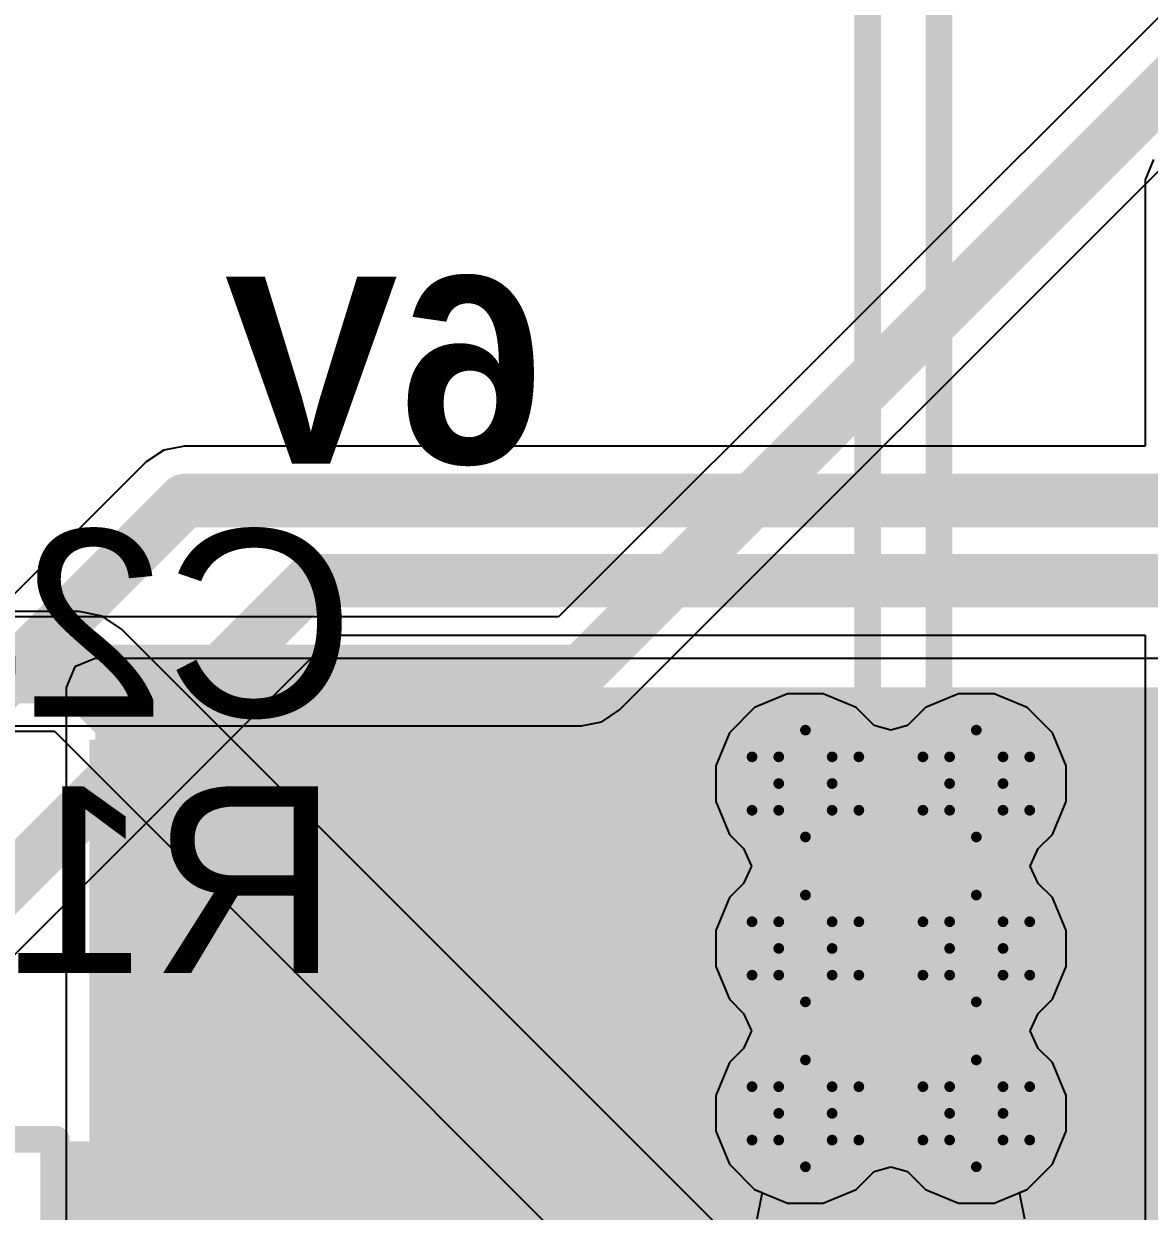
# Model space of a CAD drawing. Header units: inches. Extents: x -4 to 389, y 0 to 108.
# Drawn here: x 6.24 to 11.59, y 40.97 to 46.62 of the extents above; entities that cross this region are included whole.
import ezdxf

# ---------------------------------------------------------------- set-up
doc = ezdxf.new("R2010")
doc.units = ezdxf.units.IN
for name, color, linetype in [('Bottom Layer', 5, 'Continuous'), ('Bottom Overlay', 54, 'Continuous'), ('Drill Drawing', 1, 'Continuous'), ('Signal_1', 16, 'Continuous'), ('Signal_2', 76, 'Continuous'), ('Top Layer', 1, 'Continuous'), ('Top Overlay', 2, 'Continuous'), ('Top Paste', 8, 'Continuous'), ('Top Solder', 216, 'Continuous'), ('Via Holes', 16, 'Continuous')]:
    doc.layers.add(name, color=color, linetype=linetype)
doc.styles.add('Arial', font='', dxfattribs={"height": 0.2})
doc.styles.add('Arial_Bold', font='', dxfattribs={"height": 0.2})
doc.styles.get('Arial').set_extended_font_data('Arial')
doc.styles.get('Arial_Bold').set_extended_font_data('Arial', bold=True)

msp = doc.modelspace()

# ---------------------------------------------------------------- hatches: boundary and pattern name
at = {"layer": 'Bottom Layer'}
h = msp.add_hatch(color=5, dxfattribs=at)
edge = h.paths.add_edge_path()
edge.add_arc((9.9568, 43.0022), 0.3, 0, 360)
h = msp.add_hatch(color=5, dxfattribs=at)
edge = h.paths.add_edge_path()
edge.add_arc((10.7696, 43.0022), 0.3, 0, 360)
h = msp.add_hatch(color=5, dxfattribs=at)
edge = h.paths.add_edge_path()
edge.add_arc((9.9568, 42.218), 0.3, 0, 360)
h = msp.add_hatch(color=5, dxfattribs=at)
edge = h.paths.add_edge_path()
edge.add_arc((10.7696, 42.218), 0.3, 0, 360)
h = msp.add_hatch(color=5, dxfattribs=at)
edge = h.paths.add_edge_path()
edge.add_arc((9.9568, 41.4338), 0.3, 0, 360)
h = msp.add_hatch(color=5, dxfattribs=at)
edge = h.paths.add_edge_path()
edge.add_arc((10.7696, 41.4338), 0.3, 0, 360)
at = {"layer": 'Bottom Overlay'}
msp.add_hatch(color=54, dxfattribs=at).paths.add_polyline_path([(8.5532, 41.3004), (6.318, 41.3004), (6.318, 40.64), (8.5532, 40.64)])
at = {"layer": 'Signal_1'}
h = msp.add_hatch(color=16, dxfattribs=at)
edge = h.paths.add_edge_path()
edge.add_arc((9.9568, 43.0022), 0.3, 0, 360)
h = msp.add_hatch(color=16, dxfattribs=at)
edge = h.paths.add_edge_path()
edge.add_arc((10.7696, 43.0022), 0.3, 0, 360)
h = msp.add_hatch(color=16, dxfattribs=at)
edge = h.paths.add_edge_path()
edge.add_arc((9.9568, 42.218), 0.3, 0, 360)
h = msp.add_hatch(color=16, dxfattribs=at)
edge = h.paths.add_edge_path()
edge.add_arc((10.7696, 42.218), 0.3, 0, 360)
h = msp.add_hatch(color=16, dxfattribs=at)
edge = h.paths.add_edge_path()
edge.add_arc((9.9568, 41.4338), 0.3, 0, 360)
h = msp.add_hatch(color=16, dxfattribs=at)
edge = h.paths.add_edge_path()
edge.add_arc((10.7696, 41.4338), 0.3, 0, 360)
at = {"layer": 'Signal_2'}
h = msp.add_hatch(color=76, dxfattribs=at)
edge = h.paths.add_edge_path()
edge.add_arc((9.9568, 43.0022), 0.3, 0, 360)
h = msp.add_hatch(color=76, dxfattribs=at)
edge = h.paths.add_edge_path()
edge.add_arc((10.7696, 43.0022), 0.3, 0, 360)
h = msp.add_hatch(color=76, dxfattribs=at)
edge = h.paths.add_edge_path()
edge.add_arc((9.9568, 42.218), 0.3, 0, 360)
h = msp.add_hatch(color=76, dxfattribs=at)
edge = h.paths.add_edge_path()
edge.add_arc((10.7696, 42.218), 0.3, 0, 360)
h = msp.add_hatch(color=76, dxfattribs=at)
edge = h.paths.add_edge_path()
edge.add_arc((9.9568, 41.4338), 0.3, 0, 360)
h = msp.add_hatch(color=76, dxfattribs=at)
edge = h.paths.add_edge_path()
edge.add_arc((10.7696, 41.4338), 0.3, 0, 360)
at = {"layer": 'Top Layer'}
for points in [[(12.2174, 40.64), (12.2174, 43.4594), (6.5786, 43.4594), (6.5786, 40.64)], [(6.6526, 40.71), (6.6526, 43.11), (9.5526, 43.11), (9.5526, 40.71)], [(12.0939, 40.6591), (11.1939, 40.6591), (11.1939, 42.8591), (12.0939, 42.8591)]]:
    msp.add_hatch(color=1, dxfattribs=at).paths.add_polyline_path(points)
h = msp.add_hatch(color=1, dxfattribs=at)
edge = h.paths.add_edge_path()
edge.add_arc((9.9568, 43.0022), 0.3, 0, 360)
h = msp.add_hatch(color=1, dxfattribs=at)
edge = h.paths.add_edge_path()
edge.add_arc((10.7696, 43.0022), 0.3, 0, 360)
h = msp.add_hatch(color=1, dxfattribs=at)
edge = h.paths.add_edge_path()
edge.add_arc((9.9568, 42.218), 0.3, 0, 360)
h = msp.add_hatch(color=1, dxfattribs=at)
edge = h.paths.add_edge_path()
edge.add_arc((10.7696, 42.218), 0.3, 0, 360)
h = msp.add_hatch(color=1, dxfattribs=at)
edge = h.paths.add_edge_path()
edge.add_arc((9.9568, 41.4338), 0.3, 0, 360)
h = msp.add_hatch(color=1, dxfattribs=at)
edge = h.paths.add_edge_path()
edge.add_arc((10.7696, 41.4338), 0.3, 0, 360)
at = {"layer": 'Top Paste'}
for points in [[(6.6526, 40.71), (6.6526, 43.11), (9.5526, 43.11), (9.5526, 40.71)], [(12.0939, 40.6591), (11.1939, 40.6591), (11.1939, 42.8591), (12.0939, 42.8591)]]:
    msp.add_hatch(color=8, dxfattribs=at).paths.add_polyline_path(points)
at = {"layer": 'Top Solder'}
for points in [[(6.551, 40.6084), (6.551, 43.2116), (9.6542, 43.2116), (9.6542, 40.6084)], [(12.1447, 40.6083), (11.1431, 40.6083), (11.1431, 42.9099), (12.1447, 42.9099)]]:
    msp.add_hatch(color=216, dxfattribs=at).paths.add_polyline_path(points)
at = {"layer": 'Via Holes'}
h = msp.add_hatch(color=7, dxfattribs=at)
edge = h.paths.add_edge_path()
edge.add_arc((9.9568, 43.0022), 0.15, 0, 360)
h = msp.add_hatch(color=7, dxfattribs=at)
edge = h.paths.add_edge_path()
edge.add_arc((10.7696, 43.0022), 0.15, 0, 360)
h = msp.add_hatch(color=7, dxfattribs=at)
edge = h.paths.add_edge_path()
edge.add_arc((9.9568, 42.218), 0.15, 0, 360)
h = msp.add_hatch(color=7, dxfattribs=at)
edge = h.paths.add_edge_path()
edge.add_arc((10.7696, 42.218), 0.15, 0, 360)
h = msp.add_hatch(color=7, dxfattribs=at)
edge = h.paths.add_edge_path()
edge.add_arc((9.9568, 41.4338), 0.15, 0, 360)
h = msp.add_hatch(color=7, dxfattribs=at)
edge = h.paths.add_edge_path()
edge.add_arc((10.7696, 41.4338), 0.15, 0, 360)

# ---------------------------------------------------------------- linework, layer by layer
at = {"layer": 'Bottom Layer'}
for p, q in [((12.4925, 47.5043), (8.7827, 43.7946)), ((9.0731, 43.3525), (12.7829, 47.0622)), ((8.7827, 43.7946), (5.5392, 43.7946)), ((9.8719, 43.4292), (9.7149, 43.3642)), ((10.0418, 43.4292), (9.8719, 43.4292)), ((10.1987, 43.3642), (10.0418, 43.4292)), ((10.6847, 43.4292), (10.5277, 43.3642)), ((10.8546, 43.4292), (10.6847, 43.4292)), ((11.0115, 43.3642), (10.8546, 43.4292)), ((8.9891, 43.2963), (9.0731, 43.3525)), ((9.7149, 43.3642), (9.5948, 43.2441)), ((10.2844, 43.2785), (10.1987, 43.3642)), ((10.5277, 43.3642), (10.442, 43.2785)), ((11.1316, 43.2441), (11.0115, 43.3642)), ((5.5392, 43.2766), (8.89, 43.2766)), ((8.89, 43.2766), (8.9891, 43.2963)), ((10.3632, 43.2565), (10.2844, 43.2785)), ((10.442, 43.2785), (10.3632, 43.2565)), ((9.5948, 43.2441), (9.5298, 43.0871)), ((11.1966, 43.0871), (11.1316, 43.2441)), ((9.5298, 43.0871), (9.5298, 42.9173)), ((11.1966, 42.9173), (11.1966, 43.0871)), ((9.5298, 42.9173), (9.5948, 42.7603)), ((11.1316, 42.7603), (11.1966, 42.9173)), ((9.5948, 42.7603), (9.6621, 42.6931)), ((11.0643, 42.6931), (11.1316, 42.7603)), ((9.6621, 42.6931), (9.7009, 42.6101)), ((11.0256, 42.6101), (11.0643, 42.6931)), ((9.7009, 42.6101), (9.6621, 42.5271)), ((11.0643, 42.5271), (11.0256, 42.6101)), ((9.6621, 42.5271), (9.5948, 42.4598)), ((11.1316, 42.4598), (11.0643, 42.5271)), ((9.5948, 42.4598), (9.5298, 42.3029)), ((11.1966, 42.3029), (11.1316, 42.4598)), ((9.5298, 42.3029), (9.5298, 42.133)), ((11.1966, 42.133), (11.1966, 42.3029)), ((9.5298, 42.133), (9.5948, 41.9761)), ((11.1316, 41.9761), (11.1966, 42.133)), ((9.5948, 41.9761), (9.6621, 41.9088)), ((11.0643, 41.9088), (11.1316, 41.9761)), ((9.6621, 41.9088), (9.7009, 41.8259)), ((11.0256, 41.8259), (11.0643, 41.9088)), ((9.7009, 41.8259), (9.6621, 41.7429)), ((11.0643, 41.7429), (11.0256, 41.8259)), ((9.6621, 41.7429), (9.5948, 41.6756)), ((11.1316, 41.6756), (11.0643, 41.7429)), ((9.5948, 41.6756), (9.5298, 41.5187)), ((11.1966, 41.5187), (11.1316, 41.6756)), ((9.5298, 41.5187), (9.5298, 41.3488)), ((11.1966, 41.3488), (11.1966, 41.5187)), ((9.5298, 41.3488), (9.5948, 41.1919)), ((11.1316, 41.1919), (11.1966, 41.3488)), ((9.5948, 41.1919), (9.7149, 41.0718)), ((11.0115, 41.0718), (11.1316, 41.1919)), ((9.7149, 41.0718), (9.7509, 41.0569)), ((9.7509, 41.0569), (9.7256, 40.9299)), ((10.9755, 41.0569), (11.0115, 41.0718)), ((11.0008, 40.9299), (10.9755, 41.0569))]:
    msp.add_line(p, q, dxfattribs=at)
for points in [[(8.89, 43.5356, 0.254, 0.254, 0), (12.6756, 47.3212, 0.254, 0.254, 0)], [(5.1943, 43.5356, 0.254, 0.254, 0), (8.89, 43.5356, 0.254, 0.254, 0)]]:
    msp.add_lwpolyline(points, format="xyseb", dxfattribs=at)
msp.add_lwpolyline([(8.8265, 43.5356, 0.127, 0.127, 1), (8.9535, 43.5356, 0.127, 0.127, 1)], format="xyseb", close=True, dxfattribs=at)
msp.add_lwpolyline([(8.8265, 43.5356, 0.127, 0.127, 1), (8.9535, 43.5356, 0.127, 0.127, 1)], format="xyseb", close=True, dxfattribs=at)
at = {"layer": 'Bottom Overlay'}
msp.add_lwpolyline([(8.5532, 41.2496, 0.127, 0.127, 0), (13.3538, 41.2496, 0.127, 0.127, 0)], format="xyseb", dxfattribs=at)
msp.add_lwpolyline([(8.5215, 41.2496, 0.0635, 0.0635, 1), (8.585, 41.2496, 0.0635, 0.0635, 1)], format="xyseb", close=True, dxfattribs=at)
at = {"layer": 'Drill Drawing'}
for points in [[(9.8298, 43.1292, 0.0508, 0.0508, 0), (9.9568, 43.2562, 0.0508, 0.0508, 0)], [(9.9568, 43.2562, 0.0508, 0.0508, 0), (10.0838, 43.1292, 0.0508, 0.0508, 0)], [(10.6426, 43.1292, 0.0508, 0.0508, 0), (10.7696, 43.2562, 0.0508, 0.0508, 0)], [(10.7696, 43.2562, 0.0508, 0.0508, 0), (10.8966, 43.1292, 0.0508, 0.0508, 0)], [(9.7028, 43.1292, 0.0508, 0.0508, 0), (9.8298, 43.0022, 0.0508, 0.0508, 0)], [(9.7028, 43.1292, 0.0508, 0.0508, 0), (9.8298, 43.1292, 0.0508, 0.0508, 0)], [(10.0838, 43.1292, 0.0508, 0.0508, 0), (10.2108, 43.1292, 0.0508, 0.0508, 0)], [(10.0838, 43.0022, 0.0508, 0.0508, 0), (10.2108, 43.1292, 0.0508, 0.0508, 0)], [(10.5156, 43.1292, 0.0508, 0.0508, 0), (10.6426, 43.0022, 0.0508, 0.0508, 0)], [(10.5156, 43.1292, 0.0508, 0.0508, 0), (10.6426, 43.1292, 0.0508, 0.0508, 0)], [(10.8966, 43.1292, 0.0508, 0.0508, 0), (11.0236, 43.1292, 0.0508, 0.0508, 0)], [(10.8966, 43.0022, 0.0508, 0.0508, 0), (11.0236, 43.1292, 0.0508, 0.0508, 0)], [(9.7028, 42.8752, 0.0508, 0.0508, 0), (9.8298, 43.0022, 0.0508, 0.0508, 0)], [(10.0838, 43.0022, 0.0508, 0.0508, 0), (10.2108, 42.8752, 0.0508, 0.0508, 0)], [(10.5156, 42.8752, 0.0508, 0.0508, 0), (10.6426, 43.0022, 0.0508, 0.0508, 0)], [(10.8966, 43.0022, 0.0508, 0.0508, 0), (11.0236, 42.8752, 0.0508, 0.0508, 0)], [(9.7028, 42.8752, 0.0508, 0.0508, 0), (9.8298, 42.8752, 0.0508, 0.0508, 0)], [(9.8298, 42.8752, 0.0508, 0.0508, 0), (9.9568, 42.7482, 0.0508, 0.0508, 0)], [(9.9568, 42.7482, 0.0508, 0.0508, 0), (10.0838, 42.8752, 0.0508, 0.0508, 0)], [(10.0838, 42.8752, 0.0508, 0.0508, 0), (10.2108, 42.8752, 0.0508, 0.0508, 0)], [(10.5156, 42.8752, 0.0508, 0.0508, 0), (10.6426, 42.8752, 0.0508, 0.0508, 0)], [(10.6426, 42.8752, 0.0508, 0.0508, 0), (10.7696, 42.7482, 0.0508, 0.0508, 0)], [(10.7696, 42.7482, 0.0508, 0.0508, 0), (10.8966, 42.8752, 0.0508, 0.0508, 0)], [(10.8966, 42.8752, 0.0508, 0.0508, 0), (11.0236, 42.8752, 0.0508, 0.0508, 0)], [(9.8298, 42.345, 0.0508, 0.0508, 0), (9.9568, 42.472, 0.0508, 0.0508, 0)], [(9.9568, 42.472, 0.0508, 0.0508, 0), (10.0838, 42.345, 0.0508, 0.0508, 0)], [(10.6426, 42.345, 0.0508, 0.0508, 0), (10.7696, 42.472, 0.0508, 0.0508, 0)], [(10.7696, 42.472, 0.0508, 0.0508, 0), (10.8966, 42.345, 0.0508, 0.0508, 0)], [(9.7028, 42.345, 0.0508, 0.0508, 0), (9.8298, 42.218, 0.0508, 0.0508, 0)], [(9.7028, 42.345, 0.0508, 0.0508, 0), (9.8298, 42.345, 0.0508, 0.0508, 0)], [(10.0838, 42.345, 0.0508, 0.0508, 0), (10.2108, 42.345, 0.0508, 0.0508, 0)], [(10.0838, 42.218, 0.0508, 0.0508, 0), (10.2108, 42.345, 0.0508, 0.0508, 0)], [(10.5156, 42.345, 0.0508, 0.0508, 0), (10.6426, 42.218, 0.0508, 0.0508, 0)], [(10.5156, 42.345, 0.0508, 0.0508, 0), (10.6426, 42.345, 0.0508, 0.0508, 0)], [(10.8966, 42.345, 0.0508, 0.0508, 0), (11.0236, 42.345, 0.0508, 0.0508, 0)], [(10.8966, 42.218, 0.0508, 0.0508, 0), (11.0236, 42.345, 0.0508, 0.0508, 0)], [(9.7028, 42.091, 0.0508, 0.0508, 0), (9.8298, 42.218, 0.0508, 0.0508, 0)], [(10.0838, 42.218, 0.0508, 0.0508, 0), (10.2108, 42.091, 0.0508, 0.0508, 0)], [(10.5156, 42.091, 0.0508, 0.0508, 0), (10.6426, 42.218, 0.0508, 0.0508, 0)], [(10.8966, 42.218, 0.0508, 0.0508, 0), (11.0236, 42.091, 0.0508, 0.0508, 0)], [(9.7028, 42.091, 0.0508, 0.0508, 0), (9.8298, 42.091, 0.0508, 0.0508, 0)], [(9.8298, 42.091, 0.0508, 0.0508, 0), (9.9568, 41.964, 0.0508, 0.0508, 0)], [(9.9568, 41.964, 0.0508, 0.0508, 0), (10.0838, 42.091, 0.0508, 0.0508, 0)], [(10.0838, 42.091, 0.0508, 0.0508, 0), (10.2108, 42.091, 0.0508, 0.0508, 0)], [(10.5156, 42.091, 0.0508, 0.0508, 0), (10.6426, 42.091, 0.0508, 0.0508, 0)], [(10.6426, 42.091, 0.0508, 0.0508, 0), (10.7696, 41.964, 0.0508, 0.0508, 0)], [(10.7696, 41.964, 0.0508, 0.0508, 0), (10.8966, 42.091, 0.0508, 0.0508, 0)], [(10.8966, 42.091, 0.0508, 0.0508, 0), (11.0236, 42.091, 0.0508, 0.0508, 0)], [(9.8298, 41.5607, 0.0508, 0.0508, 0), (9.9568, 41.6878, 0.0508, 0.0508, 0)], [(9.9568, 41.6878, 0.0508, 0.0508, 0), (10.0838, 41.5607, 0.0508, 0.0508, 0)], [(10.6426, 41.5607, 0.0508, 0.0508, 0), (10.7696, 41.6878, 0.0508, 0.0508, 0)], [(10.7696, 41.6878, 0.0508, 0.0508, 0), (10.8966, 41.5607, 0.0508, 0.0508, 0)], [(9.7028, 41.5607, 0.0508, 0.0508, 0), (9.8298, 41.4338, 0.0508, 0.0508, 0)], [(9.7028, 41.5607, 0.0508, 0.0508, 0), (9.8298, 41.5607, 0.0508, 0.0508, 0)], [(10.0838, 41.5607, 0.0508, 0.0508, 0), (10.2108, 41.5607, 0.0508, 0.0508, 0)], [(10.0838, 41.4338, 0.0508, 0.0508, 0), (10.2108, 41.5607, 0.0508, 0.0508, 0)], [(10.5156, 41.5607, 0.0508, 0.0508, 0), (10.6426, 41.4338, 0.0508, 0.0508, 0)], [(10.5156, 41.5607, 0.0508, 0.0508, 0), (10.6426, 41.5607, 0.0508, 0.0508, 0)], [(10.8966, 41.5607, 0.0508, 0.0508, 0), (11.0236, 41.5607, 0.0508, 0.0508, 0)], [(10.8966, 41.4338, 0.0508, 0.0508, 0), (11.0236, 41.5607, 0.0508, 0.0508, 0)], [(9.7028, 41.3067, 0.0508, 0.0508, 0), (9.8298, 41.4338, 0.0508, 0.0508, 0)], [(10.0838, 41.4338, 0.0508, 0.0508, 0), (10.2108, 41.3067, 0.0508, 0.0508, 0)], [(10.5156, 41.3067, 0.0508, 0.0508, 0), (10.6426, 41.4338, 0.0508, 0.0508, 0)], [(10.8966, 41.4338, 0.0508, 0.0508, 0), (11.0236, 41.3067, 0.0508, 0.0508, 0)], [(9.7028, 41.3067, 0.0508, 0.0508, 0), (9.8298, 41.3067, 0.0508, 0.0508, 0)], [(9.8298, 41.3067, 0.0508, 0.0508, 0), (9.9568, 41.1797, 0.0508, 0.0508, 0)], [(9.9568, 41.1797, 0.0508, 0.0508, 0), (10.0838, 41.3067, 0.0508, 0.0508, 0)], [(10.0838, 41.3067, 0.0508, 0.0508, 0), (10.2108, 41.3067, 0.0508, 0.0508, 0)], [(10.5156, 41.3067, 0.0508, 0.0508, 0), (10.6426, 41.3067, 0.0508, 0.0508, 0)], [(10.6426, 41.3067, 0.0508, 0.0508, 0), (10.7696, 41.1797, 0.0508, 0.0508, 0)], [(10.7696, 41.1797, 0.0508, 0.0508, 0), (10.8966, 41.3067, 0.0508, 0.0508, 0)], [(10.8966, 41.3067, 0.0508, 0.0508, 0), (11.0236, 41.3067, 0.0508, 0.0508, 0)]]:
    msp.add_lwpolyline(points, format="xyseb", dxfattribs=at)
for points in [[(9.9441, 43.2562, 0.0254, 0.0254, 1), (9.9695, 43.2562, 0.0254, 0.0254, 1)], [(9.9441, 43.2562, 0.0254, 0.0254, 1), (9.9695, 43.2562, 0.0254, 0.0254, 1)], [(10.7569, 43.2562, 0.0254, 0.0254, 1), (10.7823, 43.2562, 0.0254, 0.0254, 1)], [(10.7569, 43.2562, 0.0254, 0.0254, 1), (10.7823, 43.2562, 0.0254, 0.0254, 1)], [(9.6901, 43.1292, 0.0254, 0.0254, 1), (9.7155, 43.1292, 0.0254, 0.0254, 1)], [(9.6901, 43.1292, 0.0254, 0.0254, 1), (9.7155, 43.1292, 0.0254, 0.0254, 1)], [(9.8171, 43.1292, 0.0254, 0.0254, 1), (9.8425, 43.1292, 0.0254, 0.0254, 1)], [(9.8171, 43.1292, 0.0254, 0.0254, 1), (9.8425, 43.1292, 0.0254, 0.0254, 1)], [(10.0711, 43.1292, 0.0254, 0.0254, 1), (10.0965, 43.1292, 0.0254, 0.0254, 1)], [(10.0711, 43.1292, 0.0254, 0.0254, 1), (10.0965, 43.1292, 0.0254, 0.0254, 1)], [(10.1981, 43.1292, 0.0254, 0.0254, 1), (10.2235, 43.1292, 0.0254, 0.0254, 1)], [(10.1981, 43.1292, 0.0254, 0.0254, 1), (10.2235, 43.1292, 0.0254, 0.0254, 1)], [(10.5029, 43.1292, 0.0254, 0.0254, 1), (10.5283, 43.1292, 0.0254, 0.0254, 1)], [(10.5029, 43.1292, 0.0254, 0.0254, 1), (10.5283, 43.1292, 0.0254, 0.0254, 1)], [(10.6299, 43.1292, 0.0254, 0.0254, 1), (10.6553, 43.1292, 0.0254, 0.0254, 1)], [(10.6299, 43.1292, 0.0254, 0.0254, 1), (10.6553, 43.1292, 0.0254, 0.0254, 1)], [(10.8839, 43.1292, 0.0254, 0.0254, 1), (10.9093, 43.1292, 0.0254, 0.0254, 1)], [(10.8839, 43.1292, 0.0254, 0.0254, 1), (10.9093, 43.1292, 0.0254, 0.0254, 1)], [(11.0109, 43.1292, 0.0254, 0.0254, 1), (11.0363, 43.1292, 0.0254, 0.0254, 1)], [(11.0109, 43.1292, 0.0254, 0.0254, 1), (11.0363, 43.1292, 0.0254, 0.0254, 1)], [(9.8171, 43.0022, 0.0254, 0.0254, 1), (9.8425, 43.0022, 0.0254, 0.0254, 1)], [(9.8171, 43.0022, 0.0254, 0.0254, 1), (9.8425, 43.0022, 0.0254, 0.0254, 1)], [(10.0711, 43.0022, 0.0254, 0.0254, 1), (10.0965, 43.0022, 0.0254, 0.0254, 1)], [(10.0711, 43.0022, 0.0254, 0.0254, 1), (10.0965, 43.0022, 0.0254, 0.0254, 1)], [(10.6299, 43.0022, 0.0254, 0.0254, 1), (10.6553, 43.0022, 0.0254, 0.0254, 1)], [(10.6299, 43.0022, 0.0254, 0.0254, 1), (10.6553, 43.0022, 0.0254, 0.0254, 1)], [(10.8839, 43.0022, 0.0254, 0.0254, 1), (10.9093, 43.0022, 0.0254, 0.0254, 1)], [(10.8839, 43.0022, 0.0254, 0.0254, 1), (10.9093, 43.0022, 0.0254, 0.0254, 1)], [(9.6901, 42.8752, 0.0254, 0.0254, 1), (9.7155, 42.8752, 0.0254, 0.0254, 1)], [(9.6901, 42.8752, 0.0254, 0.0254, 1), (9.7155, 42.8752, 0.0254, 0.0254, 1)], [(9.8171, 42.8752, 0.0254, 0.0254, 1), (9.8425, 42.8752, 0.0254, 0.0254, 1)], [(9.8171, 42.8752, 0.0254, 0.0254, 1), (9.8425, 42.8752, 0.0254, 0.0254, 1)], [(10.0711, 42.8752, 0.0254, 0.0254, 1), (10.0965, 42.8752, 0.0254, 0.0254, 1)], [(10.0711, 42.8752, 0.0254, 0.0254, 1), (10.0965, 42.8752, 0.0254, 0.0254, 1)], [(10.1981, 42.8752, 0.0254, 0.0254, 1), (10.2235, 42.8752, 0.0254, 0.0254, 1)], [(10.1981, 42.8752, 0.0254, 0.0254, 1), (10.2235, 42.8752, 0.0254, 0.0254, 1)], [(10.5029, 42.8752, 0.0254, 0.0254, 1), (10.5283, 42.8752, 0.0254, 0.0254, 1)], [(10.5029, 42.8752, 0.0254, 0.0254, 1), (10.5283, 42.8752, 0.0254, 0.0254, 1)], [(10.6299, 42.8752, 0.0254, 0.0254, 1), (10.6553, 42.8752, 0.0254, 0.0254, 1)], [(10.6299, 42.8752, 0.0254, 0.0254, 1), (10.6553, 42.8752, 0.0254, 0.0254, 1)], [(10.8839, 42.8752, 0.0254, 0.0254, 1), (10.9093, 42.8752, 0.0254, 0.0254, 1)], [(10.8839, 42.8752, 0.0254, 0.0254, 1), (10.9093, 42.8752, 0.0254, 0.0254, 1)], [(11.0109, 42.8752, 0.0254, 0.0254, 1), (11.0363, 42.8752, 0.0254, 0.0254, 1)], [(11.0109, 42.8752, 0.0254, 0.0254, 1), (11.0363, 42.8752, 0.0254, 0.0254, 1)], [(9.9441, 42.7482, 0.0254, 0.0254, 1), (9.9695, 42.7482, 0.0254, 0.0254, 1)], [(9.9441, 42.7482, 0.0254, 0.0254, 1), (9.9695, 42.7482, 0.0254, 0.0254, 1)], [(10.7569, 42.7482, 0.0254, 0.0254, 1), (10.7823, 42.7482, 0.0254, 0.0254, 1)], [(10.7569, 42.7482, 0.0254, 0.0254, 1), (10.7823, 42.7482, 0.0254, 0.0254, 1)], [(9.9441, 42.472, 0.0254, 0.0254, 1), (9.9695, 42.472, 0.0254, 0.0254, 1)], [(9.9441, 42.472, 0.0254, 0.0254, 1), (9.9695, 42.472, 0.0254, 0.0254, 1)], [(10.7569, 42.472, 0.0254, 0.0254, 1), (10.7823, 42.472, 0.0254, 0.0254, 1)], [(10.7569, 42.472, 0.0254, 0.0254, 1), (10.7823, 42.472, 0.0254, 0.0254, 1)], [(9.6901, 42.345, 0.0254, 0.0254, 1), (9.7155, 42.345, 0.0254, 0.0254, 1)], [(9.6901, 42.345, 0.0254, 0.0254, 1), (9.7155, 42.345, 0.0254, 0.0254, 1)], [(9.8171, 42.345, 0.0254, 0.0254, 1), (9.8425, 42.345, 0.0254, 0.0254, 1)], [(9.8171, 42.345, 0.0254, 0.0254, 1), (9.8425, 42.345, 0.0254, 0.0254, 1)], [(10.0711, 42.345, 0.0254, 0.0254, 1), (10.0965, 42.345, 0.0254, 0.0254, 1)], [(10.0711, 42.345, 0.0254, 0.0254, 1), (10.0965, 42.345, 0.0254, 0.0254, 1)], [(10.1981, 42.345, 0.0254, 0.0254, 1), (10.2235, 42.345, 0.0254, 0.0254, 1)], [(10.1981, 42.345, 0.0254, 0.0254, 1), (10.2235, 42.345, 0.0254, 0.0254, 1)], [(10.5029, 42.345, 0.0254, 0.0254, 1), (10.5283, 42.345, 0.0254, 0.0254, 1)], [(10.5029, 42.345, 0.0254, 0.0254, 1), (10.5283, 42.345, 0.0254, 0.0254, 1)], [(10.6299, 42.345, 0.0254, 0.0254, 1), (10.6553, 42.345, 0.0254, 0.0254, 1)], [(10.6299, 42.345, 0.0254, 0.0254, 1), (10.6553, 42.345, 0.0254, 0.0254, 1)], [(10.8839, 42.345, 0.0254, 0.0254, 1), (10.9093, 42.345, 0.0254, 0.0254, 1)], [(10.8839, 42.345, 0.0254, 0.0254, 1), (10.9093, 42.345, 0.0254, 0.0254, 1)], [(11.0109, 42.345, 0.0254, 0.0254, 1), (11.0363, 42.345, 0.0254, 0.0254, 1)], [(11.0109, 42.345, 0.0254, 0.0254, 1), (11.0363, 42.345, 0.0254, 0.0254, 1)], [(9.8171, 42.218, 0.0254, 0.0254, 1), (9.8425, 42.218, 0.0254, 0.0254, 1)], [(9.8171, 42.218, 0.0254, 0.0254, 1), (9.8425, 42.218, 0.0254, 0.0254, 1)], [(10.0711, 42.218, 0.0254, 0.0254, 1), (10.0965, 42.218, 0.0254, 0.0254, 1)], [(10.0711, 42.218, 0.0254, 0.0254, 1), (10.0965, 42.218, 0.0254, 0.0254, 1)], [(10.6299, 42.218, 0.0254, 0.0254, 1), (10.6553, 42.218, 0.0254, 0.0254, 1)], [(10.6299, 42.218, 0.0254, 0.0254, 1), (10.6553, 42.218, 0.0254, 0.0254, 1)], [(10.8839, 42.218, 0.0254, 0.0254, 1), (10.9093, 42.218, 0.0254, 0.0254, 1)], [(10.8839, 42.218, 0.0254, 0.0254, 1), (10.9093, 42.218, 0.0254, 0.0254, 1)], [(9.6901, 42.091, 0.0254, 0.0254, 1), (9.7155, 42.091, 0.0254, 0.0254, 1)], [(9.6901, 42.091, 0.0254, 0.0254, 1), (9.7155, 42.091, 0.0254, 0.0254, 1)], [(9.8171, 42.091, 0.0254, 0.0254, 1), (9.8425, 42.091, 0.0254, 0.0254, 1)], [(9.8171, 42.091, 0.0254, 0.0254, 1), (9.8425, 42.091, 0.0254, 0.0254, 1)], [(10.0711, 42.091, 0.0254, 0.0254, 1), (10.0965, 42.091, 0.0254, 0.0254, 1)], [(10.0711, 42.091, 0.0254, 0.0254, 1), (10.0965, 42.091, 0.0254, 0.0254, 1)], [(10.1981, 42.091, 0.0254, 0.0254, 1), (10.2235, 42.091, 0.0254, 0.0254, 1)], [(10.1981, 42.091, 0.0254, 0.0254, 1), (10.2235, 42.091, 0.0254, 0.0254, 1)], [(10.5029, 42.091, 0.0254, 0.0254, 1), (10.5283, 42.091, 0.0254, 0.0254, 1)], [(10.5029, 42.091, 0.0254, 0.0254, 1), (10.5283, 42.091, 0.0254, 0.0254, 1)], [(10.6299, 42.091, 0.0254, 0.0254, 1), (10.6553, 42.091, 0.0254, 0.0254, 1)], [(10.6299, 42.091, 0.0254, 0.0254, 1), (10.6553, 42.091, 0.0254, 0.0254, 1)], [(10.8839, 42.091, 0.0254, 0.0254, 1), (10.9093, 42.091, 0.0254, 0.0254, 1)], [(10.8839, 42.091, 0.0254, 0.0254, 1), (10.9093, 42.091, 0.0254, 0.0254, 1)], [(11.0109, 42.091, 0.0254, 0.0254, 1), (11.0363, 42.091, 0.0254, 0.0254, 1)], [(11.0109, 42.091, 0.0254, 0.0254, 1), (11.0363, 42.091, 0.0254, 0.0254, 1)], [(9.9441, 41.964, 0.0254, 0.0254, 1), (9.9695, 41.964, 0.0254, 0.0254, 1)], [(9.9441, 41.964, 0.0254, 0.0254, 1), (9.9695, 41.964, 0.0254, 0.0254, 1)], [(10.7569, 41.964, 0.0254, 0.0254, 1), (10.7823, 41.964, 0.0254, 0.0254, 1)], [(10.7569, 41.964, 0.0254, 0.0254, 1), (10.7823, 41.964, 0.0254, 0.0254, 1)], [(9.9441, 41.6878, 0.0254, 0.0254, 1), (9.9695, 41.6878, 0.0254, 0.0254, 1)], [(9.9441, 41.6878, 0.0254, 0.0254, 1), (9.9695, 41.6878, 0.0254, 0.0254, 1)], [(10.7569, 41.6878, 0.0254, 0.0254, 1), (10.7823, 41.6878, 0.0254, 0.0254, 1)], [(10.7569, 41.6878, 0.0254, 0.0254, 1), (10.7823, 41.6878, 0.0254, 0.0254, 1)], [(9.6901, 41.5607, 0.0254, 0.0254, 1), (9.7155, 41.5607, 0.0254, 0.0254, 1)], [(9.6901, 41.5607, 0.0254, 0.0254, 1), (9.7155, 41.5607, 0.0254, 0.0254, 1)], [(9.8171, 41.5607, 0.0254, 0.0254, 1), (9.8425, 41.5607, 0.0254, 0.0254, 1)], [(9.8171, 41.5607, 0.0254, 0.0254, 1), (9.8425, 41.5607, 0.0254, 0.0254, 1)], [(10.0711, 41.5607, 0.0254, 0.0254, 1), (10.0965, 41.5607, 0.0254, 0.0254, 1)], [(10.0711, 41.5607, 0.0254, 0.0254, 1), (10.0965, 41.5607, 0.0254, 0.0254, 1)], [(10.1981, 41.5607, 0.0254, 0.0254, 1), (10.2235, 41.5607, 0.0254, 0.0254, 1)], [(10.1981, 41.5607, 0.0254, 0.0254, 1), (10.2235, 41.5607, 0.0254, 0.0254, 1)], [(10.5029, 41.5607, 0.0254, 0.0254, 1), (10.5283, 41.5607, 0.0254, 0.0254, 1)], [(10.5029, 41.5607, 0.0254, 0.0254, 1), (10.5283, 41.5607, 0.0254, 0.0254, 1)], [(10.6299, 41.5607, 0.0254, 0.0254, 1), (10.6553, 41.5607, 0.0254, 0.0254, 1)], [(10.6299, 41.5607, 0.0254, 0.0254, 1), (10.6553, 41.5607, 0.0254, 0.0254, 1)], [(10.8839, 41.5607, 0.0254, 0.0254, 1), (10.9093, 41.5607, 0.0254, 0.0254, 1)], [(10.8839, 41.5607, 0.0254, 0.0254, 1), (10.9093, 41.5607, 0.0254, 0.0254, 1)], [(11.0109, 41.5607, 0.0254, 0.0254, 1), (11.0363, 41.5607, 0.0254, 0.0254, 1)], [(11.0109, 41.5607, 0.0254, 0.0254, 1), (11.0363, 41.5607, 0.0254, 0.0254, 1)], [(9.8171, 41.4338, 0.0254, 0.0254, 1), (9.8425, 41.4338, 0.0254, 0.0254, 1)], [(9.8171, 41.4338, 0.0254, 0.0254, 1), (9.8425, 41.4338, 0.0254, 0.0254, 1)], [(10.0711, 41.4338, 0.0254, 0.0254, 1), (10.0965, 41.4338, 0.0254, 0.0254, 1)], [(10.0711, 41.4338, 0.0254, 0.0254, 1), (10.0965, 41.4338, 0.0254, 0.0254, 1)], [(10.6299, 41.4338, 0.0254, 0.0254, 1), (10.6553, 41.4338, 0.0254, 0.0254, 1)], [(10.6299, 41.4338, 0.0254, 0.0254, 1), (10.6553, 41.4338, 0.0254, 0.0254, 1)], [(10.8839, 41.4338, 0.0254, 0.0254, 1), (10.9093, 41.4338, 0.0254, 0.0254, 1)], [(10.8839, 41.4338, 0.0254, 0.0254, 1), (10.9093, 41.4338, 0.0254, 0.0254, 1)], [(9.6901, 41.3067, 0.0254, 0.0254, 1), (9.7155, 41.3067, 0.0254, 0.0254, 1)], [(9.6901, 41.3067, 0.0254, 0.0254, 1), (9.7155, 41.3067, 0.0254, 0.0254, 1)], [(9.8171, 41.3067, 0.0254, 0.0254, 1), (9.8425, 41.3067, 0.0254, 0.0254, 1)], [(9.8171, 41.3067, 0.0254, 0.0254, 1), (9.8425, 41.3067, 0.0254, 0.0254, 1)], [(10.0711, 41.3067, 0.0254, 0.0254, 1), (10.0965, 41.3067, 0.0254, 0.0254, 1)], [(10.0711, 41.3067, 0.0254, 0.0254, 1), (10.0965, 41.3067, 0.0254, 0.0254, 1)], [(10.1981, 41.3067, 0.0254, 0.0254, 1), (10.2235, 41.3067, 0.0254, 0.0254, 1)], [(10.1981, 41.3067, 0.0254, 0.0254, 1), (10.2235, 41.3067, 0.0254, 0.0254, 1)], [(10.5029, 41.3067, 0.0254, 0.0254, 1), (10.5283, 41.3067, 0.0254, 0.0254, 1)], [(10.5029, 41.3067, 0.0254, 0.0254, 1), (10.5283, 41.3067, 0.0254, 0.0254, 1)], [(10.6299, 41.3067, 0.0254, 0.0254, 1), (10.6553, 41.3067, 0.0254, 0.0254, 1)], [(10.6299, 41.3067, 0.0254, 0.0254, 1), (10.6553, 41.3067, 0.0254, 0.0254, 1)], [(10.8839, 41.3067, 0.0254, 0.0254, 1), (10.9093, 41.3067, 0.0254, 0.0254, 1)], [(10.8839, 41.3067, 0.0254, 0.0254, 1), (10.9093, 41.3067, 0.0254, 0.0254, 1)], [(11.0109, 41.3067, 0.0254, 0.0254, 1), (11.0363, 41.3067, 0.0254, 0.0254, 1)], [(11.0109, 41.3067, 0.0254, 0.0254, 1), (11.0363, 41.3067, 0.0254, 0.0254, 1)], [(9.9441, 41.1797, 0.0254, 0.0254, 1), (9.9695, 41.1797, 0.0254, 0.0254, 1)], [(9.9441, 41.1797, 0.0254, 0.0254, 1), (9.9695, 41.1797, 0.0254, 0.0254, 1)], [(10.7569, 41.1797, 0.0254, 0.0254, 1), (10.7823, 41.1797, 0.0254, 0.0254, 1)], [(10.7569, 41.1797, 0.0254, 0.0254, 1), (10.7823, 41.1797, 0.0254, 0.0254, 1)]]:
    msp.add_lwpolyline(points, format="xyseb", close=True, dxfattribs=at)
at = {"layer": 'Signal_1'}
for p, q in [((6.5024, 43.8205), (5.5133, 43.8205)), ((6.6114, 43.7988), (6.5024, 43.8205)), ((6.5024, 43.8205), (6.5024, 43.8205)), ((6.7038, 43.737), (6.6114, 43.7988)), ((9.6248, 40.816), (6.7038, 43.737)), ((5.5133, 43.2507), (6.3844, 43.2507)), ((6.3844, 43.2507), (9.1385, 40.4966))]:
    msp.add_line(p, q, dxfattribs=at)
for points in [[(5.1943, 43.5356, 0.3048, 0.3048, 0), (6.5024, 43.5356, 0.3048, 0.3048, 0)], [(6.5024, 43.5356, 0.3048, 0.3048, 0), (9.4234, 40.6146, 0.3048, 0.3048, 0)]]:
    msp.add_lwpolyline(points, format="xyseb", dxfattribs=at)
msp.add_lwpolyline([(6.4262, 43.5356, 0.1524, 0.1524, 1), (6.5786, 43.5356, 0.1524, 0.1524, 1)], format="xyseb", close=True, dxfattribs=at)
msp.add_lwpolyline([(6.4262, 43.5356, 0.1524, 0.1524, 1), (6.5786, 43.5356, 0.1524, 0.1524, 1)], format="xyseb", close=True, dxfattribs=at)
at = {"layer": 'Signal_2'}
for p, q in [((11.6122, 45.9696), (11.5719, 45.8724)), ((11.5719, 45.8724), (11.5719, 44.6074)), ((6.905, 44.5877), (6.8209, 44.5315)), ((7.0041, 44.6074), (6.905, 44.5877)), ((11.5719, 44.6074), (7.0041, 44.6074)), ((6.8209, 44.5315), (5.7483, 43.4589)), ((5.6086, 41.6025), (7.7146, 43.7084)), ((7.7146, 43.7084), (11.5719, 43.7084)), ((11.5719, 43.7084), (11.5719, 36.2458)), ((9.8719, 43.4292), (9.7149, 43.3642)), ((10.0418, 43.4292), (9.8719, 43.4292)), ((10.1987, 43.3642), (10.0418, 43.4292)), ((10.6847, 43.4292), (10.5277, 43.3642)), ((10.8546, 43.4292), (10.6847, 43.4292)), ((11.0115, 43.3642), (10.8546, 43.4292)), ((9.7149, 43.3642), (9.5948, 43.2441)), ((10.2844, 43.2785), (10.1987, 43.3642)), ((10.5277, 43.3642), (10.442, 43.2785)), ((11.1316, 43.2441), (11.0115, 43.3642)), ((10.3632, 43.2565), (10.2844, 43.2785)), ((10.442, 43.2785), (10.3632, 43.2565)), ((9.5948, 43.2441), (9.5298, 43.0871)), ((11.1966, 43.0871), (11.1316, 43.2441)), ((9.5298, 43.0871), (9.5298, 42.9173)), ((11.1966, 42.9173), (11.1966, 43.0871)), ((9.5298, 42.9173), (9.5948, 42.7603)), ((11.1316, 42.7603), (11.1966, 42.9173)), ((9.5948, 42.7603), (9.6621, 42.6931)), ((11.0643, 42.6931), (11.1316, 42.7603)), ((9.6621, 42.6931), (9.7009, 42.6101)), ((11.0256, 42.6101), (11.0643, 42.6931)), ((9.7009, 42.6101), (9.6621, 42.5271)), ((11.0643, 42.5271), (11.0256, 42.6101)), ((9.6621, 42.5271), (9.5948, 42.4598)), ((11.1316, 42.4598), (11.0643, 42.5271)), ((9.5948, 42.4598), (9.5298, 42.3029)), ((11.1966, 42.3029), (11.1316, 42.4598)), ((9.5298, 42.3029), (9.5298, 42.133)), ((11.1966, 42.133), (11.1966, 42.3029)), ((9.5298, 42.133), (9.5948, 41.9761)), ((11.1316, 41.9761), (11.1966, 42.133)), ((9.5948, 41.9761), (9.6621, 41.9088)), ((11.0643, 41.9088), (11.1316, 41.9761)), ((9.6621, 41.9088), (9.7009, 41.8259)), ((11.0256, 41.8259), (11.0643, 41.9088)), ((9.7009, 41.8259), (9.6621, 41.7429)), ((11.0643, 41.7429), (11.0256, 41.8259)), ((9.6621, 41.7429), (9.5948, 41.6756)), ((11.1316, 41.6756), (11.0643, 41.7429)), ((9.5948, 41.6756), (9.5298, 41.5187)), ((11.1966, 41.5187), (11.1316, 41.6756)), ((9.5298, 41.5187), (9.5298, 41.3488)), ((11.1966, 41.3488), (11.1966, 41.5187)), ((9.5298, 41.3488), (9.5948, 41.1919)), ((11.1316, 41.1919), (11.1966, 41.3488)), ((9.5948, 41.1919), (9.7149, 41.0718)), ((10.2844, 41.1575), (10.3632, 41.1795)), ((10.3632, 41.1795), (10.442, 41.1575)), ((11.0115, 41.0718), (11.1316, 41.1919)), ((10.1987, 41.0718), (10.2844, 41.1575)), ((10.442, 41.1575), (10.5277, 41.0718)), ((9.7149, 41.0718), (9.8719, 41.0068)), ((10.0418, 41.0068), (10.1987, 41.0718)), ((10.5277, 41.0718), (10.6847, 41.0068)), ((10.8546, 41.0068), (11.0115, 41.0718)), ((9.8719, 41.0068), (10.0418, 41.0068)), ((10.6847, 41.0068), (10.8546, 41.0068))]:
    msp.add_line(p, q, dxfattribs=at)
for points in [[(5.1943, 42.5386, 0.254, 0.254, 0), (7.0041, 44.3484, 0.254, 0.254, 0)], [(7.0041, 44.3484, 0.254, 0.254, 0), (12.9739, 44.3484, 0.254, 0.254, 0)], [(5.1816, 41.5417, 0.254, 0.254, 0), (7.6073, 43.9674, 0.254, 0.254, 0)], [(7.6073, 43.9674, 0.254, 0.254, 0), (12.6659, 43.9674, 0.254, 0.254, 0)]]:
    msp.add_lwpolyline(points, format="xyseb", dxfattribs=at)
for points in [[(6.9406, 44.3484, 0.127, 0.127, 1), (7.0676, 44.3484, 0.127, 0.127, 1)], [(6.9406, 44.3484, 0.127, 0.127, 1), (7.0676, 44.3484, 0.127, 0.127, 1)], [(7.5438, 43.9674, 0.127, 0.127, 1), (7.6708, 43.9674, 0.127, 0.127, 1)], [(7.5438, 43.9674, 0.127, 0.127, 1), (7.6708, 43.9674, 0.127, 0.127, 1)]]:
    msp.add_lwpolyline(points, format="xyseb", close=True, dxfattribs=at)
at = {"layer": 'Top Layer'}
for p, q in [((6.5786, 43.5969), (6.4814, 43.5566)), ((12.2174, 43.5969), (6.5786, 43.5969)), ((6.4814, 43.5566), (6.4411, 43.4594)), ((6.4411, 43.4594), (6.4411, 40.64))]:
    msp.add_line(p, q, dxfattribs=at)
at = {"layer": 'Top Overlay'}
for points in [[(10.2526, 41.31, 0.127, 0.127, 0), (10.2526, 48.61, 0.127, 0.127, 0)], [(10.5918, 43.1312, 0.127, 0.127, 0), (10.5918, 46.6872, 0.127, 0.127, 0)], [(10.5918, 43.1312, 0.127, 0.127, 0), (17.1958, 43.1312, 0.127, 0.127, 0)], [(10.922, 41.6326, 0.127, 0.127, 0), (10.922, 41.8866, 0.127, 0.127, 0)], [(10.922, 41.8866, 0.127, 0.127, 0), (11.049, 41.7596, 0.127, 0.127, 0)], [(10.922, 41.6326, 0.127, 0.127, 0), (11.049, 41.7596, 0.127, 0.127, 0)], [(5.9526, 41.31, 0.127, 0.127, 0), (6.3932, 41.31, 0.127, 0.127, 0)], [(9.812, 41.31, 0.127, 0.127, 0), (10.2526, 41.31, 0.127, 0.127, 0)]]:
    msp.add_lwpolyline(points, format="xyseb", dxfattribs=at)
for points in [[(10.5601, 43.1312, 0.0635, 0.0635, 1), (10.6236, 43.1312, 0.0635, 0.0635, 1)], [(10.5601, 43.1312, 0.0635, 0.0635, 1), (10.6236, 43.1312, 0.0635, 0.0635, 1)], [(10.8903, 41.8866, 0.0635, 0.0635, 1), (10.9538, 41.8866, 0.0635, 0.0635, 1)], [(10.8903, 41.8866, 0.0635, 0.0635, 1), (10.9538, 41.8866, 0.0635, 0.0635, 1)], [(11.0173, 41.7596, 0.0635, 0.0635, 1), (11.0808, 41.7596, 0.0635, 0.0635, 1)], [(11.0173, 41.7596, 0.0635, 0.0635, 1), (11.0808, 41.7596, 0.0635, 0.0635, 1)], [(10.8903, 41.6326, 0.0635, 0.0635, 1), (10.9538, 41.6326, 0.0635, 0.0635, 1)], [(10.8903, 41.6326, 0.0635, 0.0635, 1), (10.9538, 41.6326, 0.0635, 0.0635, 1)], [(6.3615, 41.31, 0.0635, 0.0635, 1), (6.425, 41.31, 0.0635, 0.0635, 1)], [(9.7803, 41.31, 0.0635, 0.0635, 1), (9.8438, 41.31, 0.0635, 0.0635, 1)], [(10.2209, 41.31, 0.0635, 0.0635, 1), (10.2844, 41.31, 0.0635, 0.0635, 1)], [(10.2209, 41.31, 0.0635, 0.0635, 1), (10.2844, 41.31, 0.0635, 0.0635, 1)]]:
    msp.add_lwpolyline(points, format="xyseb", close=True, dxfattribs=at)

# ---------------------------------------------------------------- texts
at = {"layer": 'Bottom Overlay', "style": 'Arial_Bold', "text_generation_flag": 2}
msp.add_text('6V', height=0.889, rotation=360, dxfattribs=at).set_placement((8.7109, 44.5239))
at = {"layer": 'Bottom Overlay', "style": 'Arial', "text_generation_flag": 2}
for s, p in [('C24', (7.8144, 43.3198)), ('R18', (7.7403, 42.1006))]:
    msp.add_text(s, height=0.889, dxfattribs=at).set_placement(p)

doc.saveas('drawing.dxf')
